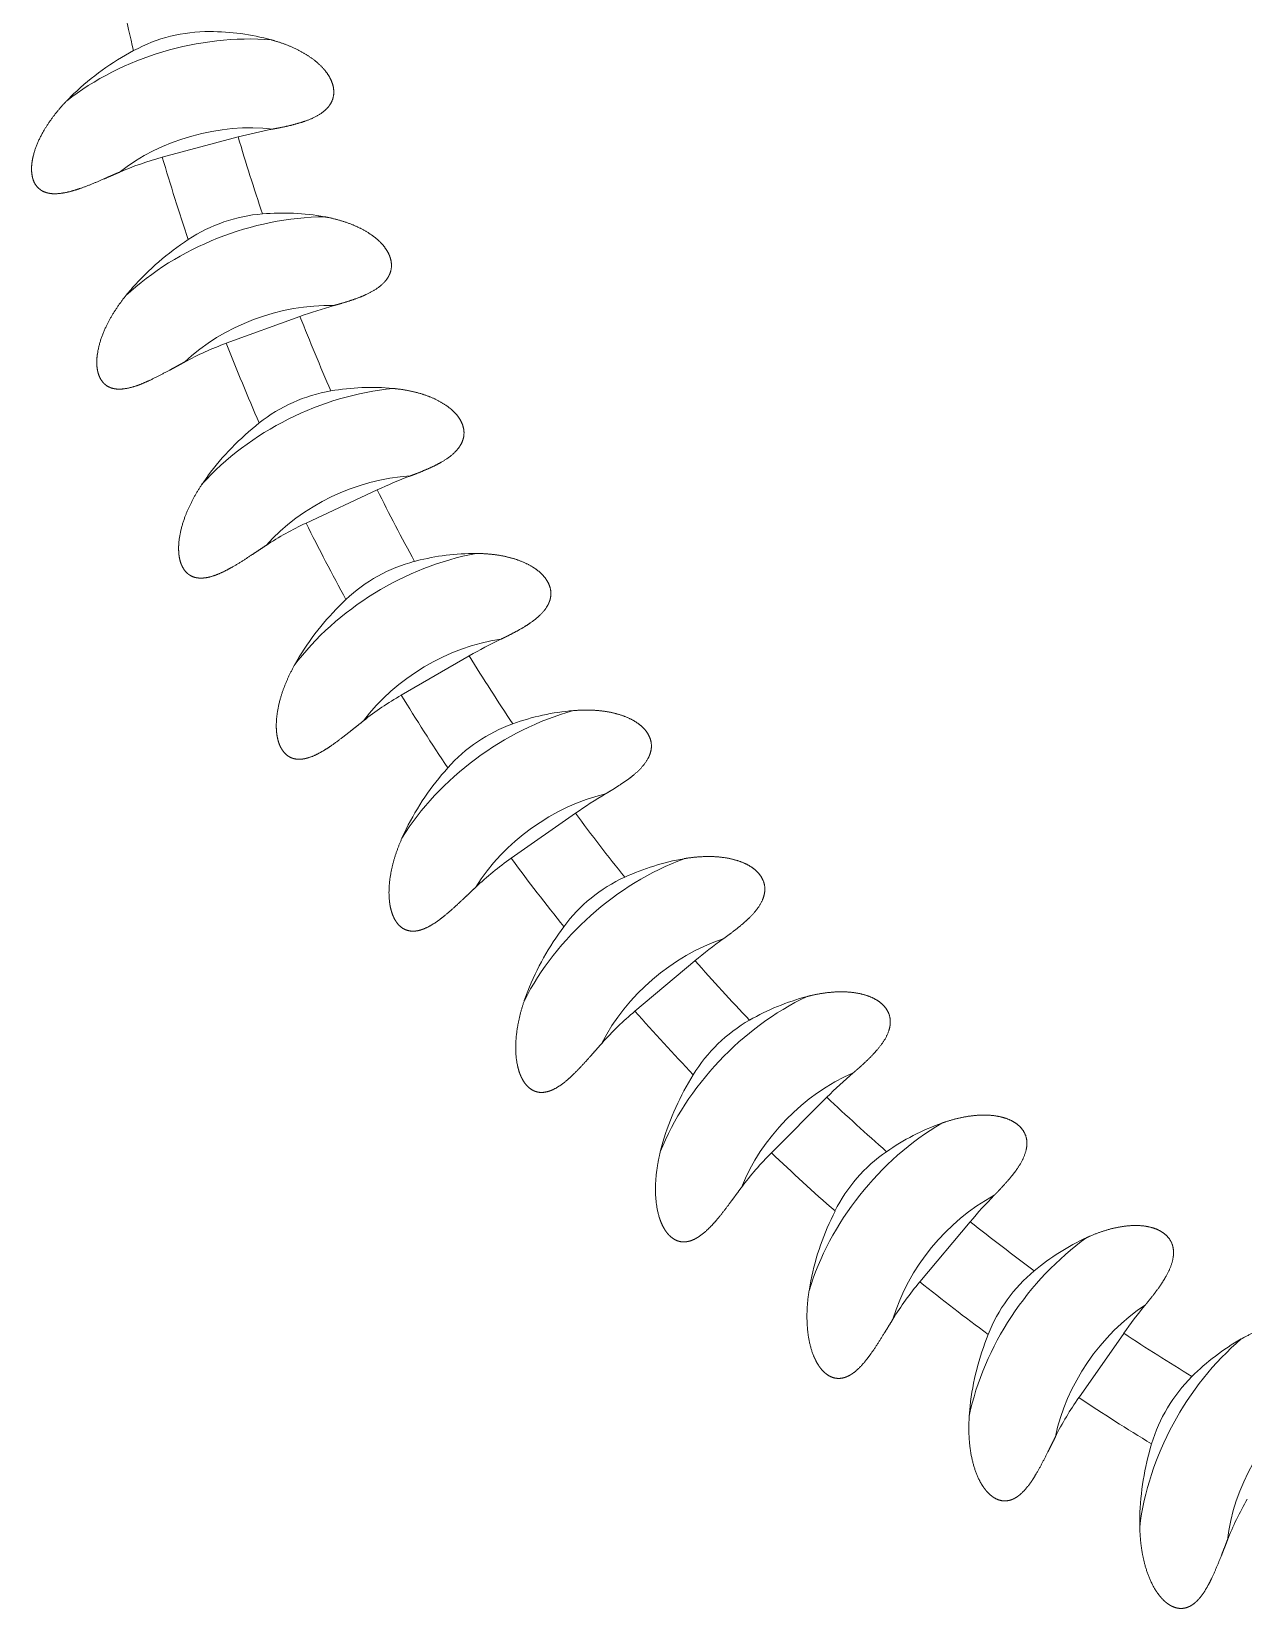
# Model space of a CAD drawing. Extents: x 89 to 469, y -40 to 440.
# Drawn here: x 409.66 to 425.1, y 190.13 to 210.22 of the extents above; entities that cross this region are included whole.
import ezdxf

# ---------------------------------------------------------------- set-up
doc = ezdxf.new("R2010")
doc.units = 0
doc.header["$LTSCALE"] = 7
doc.header["$MEASUREMENT"] = 0
doc.layers.add('8', color=252, linetype='CONTINUOUS', lineweight=15)

msp = doc.modelspace()

# ---------------------------------------------------------------- linework, layer by layer
at = {"layer": '8', "ltscale": 0.003192}
for p, q in [((410.11, 209.336), (410.201, 209.426)), ((410.866, 206.857), (410.949, 206.955)), ((411.836, 204.454), (411.909, 204.558)), ((413.011, 202.144), (413.075, 202.254)), ((414.383, 199.945), (414.437, 200.061)), ((415.941, 197.875), (415.985, 197.995)), ((417.674, 195.948), (417.707, 196.071)), ((419.569, 194.179), (419.591, 194.305)), ((421.61, 192.582), (421.621, 192.71)), ((423.782, 191.17), (423.782, 191.297))]:
    msp.add_line(p, q, dxfattribs=at)
at = {"layer": '8', "ltscale": 0.025008}
for p, q in [((411.33, 208.619), (412.296, 208.878)), ((412.144, 206.249), (413.084, 206.591)), ((413.161, 203.959), (414.068, 204.382)), ((414.375, 201.767), (415.241, 202.267)), ((415.774, 199.688), (416.594, 200.262)), ((417.35, 197.74), (418.116, 198.383)), ((419.089, 195.936), (419.796, 196.644)), ((420.979, 194.291), (421.622, 195.058)), ((423.005, 192.817), (423.579, 193.636))]:
    msp.add_line(p, q, dxfattribs=at)
at = {"layer": '8', "ltscale": 0.00059705}
msp.add_line((414.544, 203.471), (414.567, 203.477), dxfattribs=at)
at = {"layer": '8'}
for centre, radius, start, end in [((438.875, 216.757), 28.722, 191.4591, 193.6519), ((411.923, 208.214), 2.007, 89.6638, 118.5219), ((411.928, 207.206), 3.015, 74.784, 89.8733), ((412.63, 206.862), 3.533, 118.1259, 133.4507), ((413.855, 203.06), 6.023, 100.664, 104.9975), ((438.875, 216.757), 27.722, 196.5118, 198.6359), ((412.359, 204.774), 3.98, 104.9912, 113.3884), ((438.875, 216.757), 28.722, 196.4591, 198.6519), ((412.77, 205.898), 2.007, 94.6638, 123.5219), ((412.863, 204.894), 3.015, 79.784, 94.8733), ((413.592, 204.612), 3.533, 123.1259, 138.4507), ((415.144, 200.931), 6.023, 105.664, 109.9975), ((438.875, 216.757), 27.722, 201.5118, 203.6359), ((413.505, 202.509), 3.98, 109.9912, 118.3884), ((438.875, 216.757), 28.722, 201.4591, 203.6519), ((413.815, 203.664), 2.007, 99.6638, 128.5219), ((413.995, 202.672), 3.015, 84.784, 99.8733), ((414.747, 202.455), 3.533, 128.1259, 143.4507), ((416.613, 198.923), 6.023, 110.664, 114.9975), ((438.875, 216.757), 27.722, 206.5118, 208.6359), ((414.843, 200.352), 3.98, 114.9912, 123.3884), ((438.875, 216.757), 28.722, 206.4591, 208.6519), ((415.317, 200.559), 3.013, 89.78, 104.426), ((415.052, 201.53), 2.007, 104.6638, 133.5219), ((416.085, 200.406), 3.533, 133.1259, 148.4507), ((418.252, 197.051), 6.023, 115.664, 119.9975), ((438.875, 216.757), 27.722, 211.5118, 213.6359), ((416.364, 198.32), 3.98, 119.9912, 128.3884), ((438.875, 216.757), 28.722, 211.4591, 213.6519), ((416.819, 198.566), 3.015, 94.784, 109.8733), ((416.47, 199.511), 2.007, 109.6638, 138.5219), ((417.597, 198.482), 3.533, 138.1259, 153.4507), ((420.048, 195.328), 6.023, 120.664, 124.9975), ((438.875, 216.757), 27.722, 216.5118, 218.6359), ((418.057, 196.428), 3.98, 124.9912, 133.3884), ((438.875, 216.757), 28.722, 216.4591, 218.6519), ((418.489, 196.712), 3.015, 99.784, 114.8733), ((418.058, 197.624), 2.007, 114.6638, 143.5219), ((419.271, 196.697), 3.533, 143.1259, 158.4507), ((421.987, 193.769), 6.023, 125.664, 129.9975), ((438.875, 216.757), 27.722, 221.5118, 223.6359), ((420.313, 195.012), 3.015, 104.784, 119.8733), ((419.908, 194.691), 3.98, 129.9912, 138.3884), ((438.875, 216.757), 28.722, 221.4591, 223.6519), ((419.805, 195.883), 2.007, 119.6638, 148.5219), ((421.093, 195.065), 3.533, 148.1259, 163.4507), ((424.055, 192.385), 6.023, 130.664, 134.9975), ((438.875, 216.757), 27.722, 226.5118, 228.6359), ((422.279, 193.477), 3.015, 109.784, 124.8733), ((421.903, 193.122), 3.98, 134.9912, 143.3884), ((438.875, 216.757), 28.722, 226.4591, 228.6519), ((421.696, 194.3), 2.007, 124.6638, 153.5219), ((426.236, 191.186), 6.023, 135.664, 139.9975), ((423.052, 193.598), 3.533, 153.1259, 168.4507), ((438.875, 216.757), 27.722, 231.5118, 233.6359), ((424.371, 192.119), 3.015, 114.784, 129.8733), ((424.027, 191.732), 3.98, 139.9912, 148.3884), ((438.875, 216.757), 28.722, 231.4591, 233.6519), ((423.719, 192.888), 2.007, 129.6638, 158.5219), ((428.512, 190.182), 6.023, 140.664, 144.9975), ((425.13, 192.307), 3.533, 158.1259, 173.4507), ((438.875, 216.757), 27.722, 236.5118, 238.6359), ((426.573, 190.949), 3.015, 119.784, 134.8733), ((425.857, 191.658), 2.007, 134.6638, 163.5219), ((426.265, 190.534), 3.98, 144.9912, 153.3884), ((438.875, 216.757), 28.722, 236.4591, 238.6519), ((427.314, 191.202), 3.533, 163.1259, 178.4507), ((428.598, 189.534), 3.98, 149.9912, 158.3884)]:
    msp.add_arc(centre, radius, start, end, dxfattribs=at)
at = {"layer": '8', "extrusion": (0, 0, -1)}
for centre, major_axis, start_param, end_param in [((411.961, 208.07), (-2.719, -0.729), 1.025464, 2.035404), ((412.108, 207.523), (-1.946, -0.522), 1.023289, 2.0831), ((412.821, 205.757), (-2.645, -0.963), 1.025464, 2.035404), ((413.014, 205.226), (-1.893, -0.689), 1.023289, 2.0831), ((413.878, 203.528), (-2.551, -1.19), 1.025464, 2.035404), ((414.117, 203.016), (-1.826, -0.852), 1.023289, 2.0831), ((415.126, 201.4), (-2.438, -1.408), 1.025464, 2.035404), ((415.409, 200.91), (-1.745, -1.008), 1.023289, 2.0831), ((416.555, 199.389), (-2.306, -1.615), 1.025464, 2.035404), ((416.88, 198.925), (-1.651, -1.156), 1.023289, 2.0831), ((418.154, 197.51), (-2.156, -1.809), 1.025464, 2.035404), ((418.517, 197.076), (-1.544, -1.295), 1.023289, 2.0831), ((419.91, 195.777), (-1.991, -1.991), 1.025464, 2.035404), ((420.31, 195.377), (-1.425, -1.425), 1.023289, 2.0831), ((421.811, 194.204), (-1.809, -2.156), 1.025464, 2.035404), ((422.244, 193.84), (-1.295, -1.544), 1.023289, 2.0831), ((423.841, 192.802), (-1.615, -2.306), 1.025464, 2.035404), ((424.305, 192.478), (-1.156, -1.651), 1.023289, 2.0831), ((425.986, 191.583), (-1.408, -2.438), 1.025464, 2.035404), ((426.476, 191.3), (-1.008, -1.745), 1.023289, 2.0831)]:
    msp.add_ellipse(centre, major_axis=major_axis, ratio=0.707107, start_param=start_param, end_param=end_param, dxfattribs=at)
at = {"layer": '8'}
for points, knots in [([(413.382, 209.749), (413.292, 209.849), (413.179, 209.931), (413.057, 209.997), (412.914, 210.057), (412.765, 210.102), (412.749, 210.107), (412.734, 210.111), (412.719, 210.115)], [0, 0, 0, 0, 0, 0, 1.126944, 1.126944, 1.126944, 1.254184, 1.254184, 1.254184, 1.254184, 1.254184, 1.254184]), ([(413.496, 209.347), (413.53, 209.434), (413.518, 209.512), (413.5, 209.579), (413.458, 209.656), (413.4, 209.728), (413.394, 209.735), (413.388, 209.742), (413.382, 209.749)], [0, 0, 0, 0, 0, 0, 1.88105, 1.88105, 1.88105, 2.084613, 2.084613, 2.084613, 2.084613, 2.084613, 2.084613]), ([(410.11, 209.336), (410.005, 209.226), (409.909, 209.108), (409.825, 208.984), (409.74, 208.826), (409.691, 208.657), (409.685, 208.633), (409.674, 208.583), (409.667, 208.533), (409.665, 208.508), (409.663, 208.461), (409.667, 208.414), (409.67, 208.392), (409.681, 208.335), (409.704, 208.282), (409.724, 208.252), (409.762, 208.212), (409.809, 208.185), (409.827, 208.177), (409.874, 208.161), (409.923, 208.154), (409.953, 208.153), (410.072, 208.157), (410.19, 208.188), (410.274, 208.216), (410.427, 208.274), (410.578, 208.339), (410.645, 208.369), (410.712, 208.398), (410.779, 208.427)], [0, 0, 0, 0, 0, 0, 1.224166, 1.224166, 1.224166, 1.428529, 1.428529, 1.428529, 1.632892, 1.632892, 1.632892, 1.814103, 1.814103, 1.814103, 2.110773, 2.110773, 2.110773, 2.285329, 2.285329, 2.285329, 2.546745, 2.546745, 2.546745, 3.333648, 3.333648, 3.333648, 3.970726, 3.970726, 3.970726, 3.970726, 3.970726, 3.970726]), ([(413.496, 209.347), (413.477, 209.299), (413.448, 209.255), (413.41, 209.218), (413.298, 209.133), (413.165, 209.08), (413.08, 209.054), (412.961, 209.023), (412.841, 208.998), (412.808, 208.992), (412.774, 208.985), (412.74, 208.979)], [0, 0, 0, 0, 0, 0, 0.451532, 0.451532, 0.451532, 1.206202, 1.206202, 1.206202, 1.504001, 1.504001, 1.504001, 1.504001, 1.504001, 1.504001]), ([(414.09, 207.553), (413.992, 207.646), (413.871, 207.717), (413.745, 207.773), (413.596, 207.82), (413.444, 207.852), (413.428, 207.855), (413.413, 207.858), (413.397, 207.861)], [0, 0, 0, 0, 0, 0, 1.126944, 1.126944, 1.126944, 1.254184, 1.254184, 1.254184, 1.254184, 1.254184, 1.254184]), ([(414.238, 207.163), (414.265, 207.253), (414.246, 207.33), (414.222, 207.394), (414.174, 207.468), (414.11, 207.534), (414.103, 207.541), (414.097, 207.547), (414.09, 207.553)], [0, 0, 0, 0, 0, 0, 1.88105, 1.88105, 1.88105, 2.084613, 2.084613, 2.084613, 2.084613, 2.084613, 2.084613]), ([(414.238, 207.163), (414.224, 207.114), (414.199, 207.068), (414.164, 207.027), (414.059, 206.933), (413.931, 206.868), (413.849, 206.835), (413.733, 206.794), (413.617, 206.759), (413.584, 206.749), (413.551, 206.74), (413.517, 206.731)], [0, 0, 0, 0, 0, 0, 0.451532, 0.451532, 0.451532, 1.206202, 1.206202, 1.206202, 1.504001, 1.504001, 1.504001, 1.504001, 1.504001, 1.504001]), ([(410.866, 206.857), (410.771, 206.738), (410.685, 206.613), (410.613, 206.482), (410.542, 206.317), (410.508, 206.144), (410.504, 206.119), (410.497, 206.069), (410.495, 206.019), (410.495, 205.994), (410.497, 205.946), (410.505, 205.9), (410.51, 205.878), (410.526, 205.823), (410.554, 205.772), (410.576, 205.744), (410.618, 205.707), (410.666, 205.685), (410.685, 205.678), (410.733, 205.666), (410.783, 205.664), (410.813, 205.665), (410.931, 205.679), (411.046, 205.72), (411.127, 205.755), (411.275, 205.827), (411.419, 205.905), (411.484, 205.94), (411.548, 205.975), (411.612, 206.01)], [0, 0, 0, 0, 0, 0, 1.224166, 1.224166, 1.224166, 1.428529, 1.428529, 1.428529, 1.632892, 1.632892, 1.632892, 1.814103, 1.814103, 1.814103, 2.110773, 2.110773, 2.110773, 2.285329, 2.285329, 2.285329, 2.546745, 2.546745, 2.546745, 3.333648, 3.333648, 3.333648, 3.970726, 3.970726, 3.970726, 3.970726, 3.970726, 3.970726]), ([(414.986, 205.428), (414.881, 205.512), (414.754, 205.573), (414.623, 205.617), (414.471, 205.651), (414.317, 205.669), (414.301, 205.671), (414.285, 205.673), (414.27, 205.674)], [0, 0, 0, 0, 0, 0, 1.126944, 1.126944, 1.126944, 1.254184, 1.254184, 1.254184, 1.254184, 1.254184, 1.254184]), ([(415.168, 205.052), (415.187, 205.144), (415.161, 205.219), (415.132, 205.281), (415.078, 205.35), (415.008, 205.411), (415.001, 205.417), (414.994, 205.423), (414.986, 205.428)], [0, 0, 0, 0, 0, 0, 1.88105, 1.88105, 1.88105, 2.084613, 2.084613, 2.084613, 2.084613, 2.084613, 2.084613]), ([(415.168, 205.052), (415.158, 205.002), (415.137, 204.954), (415.106, 204.91), (415.01, 204.807), (414.888, 204.732), (414.809, 204.691), (414.697, 204.641), (414.584, 204.596), (414.552, 204.583), (414.52, 204.571), (414.488, 204.559)], [0, 0, 0, 0, 0, 0, 0.451532, 0.451532, 0.451532, 1.206202, 1.206202, 1.206202, 1.504001, 1.504001, 1.504001, 1.504001, 1.504001, 1.504001]), ([(411.836, 204.454), (411.751, 204.327), (411.677, 204.194), (411.616, 204.058), (411.56, 203.887), (411.541, 203.712), (411.539, 203.687), (411.537, 203.637), (411.539, 203.586), (411.541, 203.561), (411.547, 203.514), (411.559, 203.468), (411.566, 203.448), (411.587, 203.394), (411.619, 203.345), (411.643, 203.319), (411.688, 203.287), (411.739, 203.268), (411.758, 203.263), (411.807, 203.256), (411.857, 203.258), (411.886, 203.261), (412.003, 203.286), (412.114, 203.337), (412.191, 203.379), (412.332, 203.463), (412.47, 203.553), (412.531, 203.594), (412.592, 203.635), (412.653, 203.675)], [0, 0, 0, 0, 0, 0, 1.224166, 1.224166, 1.224166, 1.428529, 1.428529, 1.428529, 1.632892, 1.632892, 1.632892, 1.814103, 1.814103, 1.814103, 2.110773, 2.110773, 2.110773, 2.285329, 2.285329, 2.285329, 2.546745, 2.546745, 2.546745, 3.333648, 3.333648, 3.333648, 3.970726, 3.970726, 3.970726, 3.970726, 3.970726, 3.970726]), ([(416.065, 203.389), (415.952, 203.463), (415.821, 203.513), (415.687, 203.545), (415.532, 203.566), (415.377, 203.571), (415.361, 203.572), (415.345, 203.572), (415.329, 203.572)], [0, 0, 0, 0, 0, 0, 1.126944, 1.126944, 1.126944, 1.254184, 1.254184, 1.254184, 1.254184, 1.254184, 1.254184]), ([(416.279, 203.031), (416.289, 203.124), (416.257, 203.196), (416.222, 203.256), (416.162, 203.319), (416.087, 203.374), (416.08, 203.379), (416.072, 203.384), (416.065, 203.389)], [0, 0, 0, 0, 0, 0, 1.88105, 1.88105, 1.88105, 2.084613, 2.084613, 2.084613, 2.084613, 2.084613, 2.084613]), ([(416.279, 203.031), (416.273, 202.98), (416.256, 202.93), (416.229, 202.884), (416.142, 202.773), (416.027, 202.687), (415.952, 202.64), (415.845, 202.58), (415.736, 202.525), (415.706, 202.509), (415.675, 202.494), (415.644, 202.48)], [0, 0, 0, 0, 0, 0, 0.451532, 0.451532, 0.451532, 1.206202, 1.206202, 1.206202, 1.504001, 1.504001, 1.504001, 1.504001, 1.504001, 1.504001]), ([(413.011, 202.144), (412.938, 202.01), (412.875, 201.872), (412.826, 201.73), (412.785, 201.556), (412.782, 201.38), (412.782, 201.354), (412.784, 201.304), (412.791, 201.254), (412.795, 201.229), (412.806, 201.183), (412.821, 201.138), (412.83, 201.118), (412.856, 201.066), (412.892, 201.021), (412.918, 200.997), (412.965, 200.968), (413.018, 200.954), (413.037, 200.951), (413.087, 200.948), (413.136, 200.954), (413.165, 200.961), (413.279, 200.995), (413.385, 201.055), (413.459, 201.104), (413.592, 201.201), (413.721, 201.302), (413.778, 201.348), (413.835, 201.394), (413.893, 201.439)], [0, 0, 0, 0, 0, 0, 1.224166, 1.224166, 1.224166, 1.428529, 1.428529, 1.428529, 1.632892, 1.632892, 1.632892, 1.814103, 1.814103, 1.814103, 2.110773, 2.110773, 2.110773, 2.285329, 2.285329, 2.285329, 2.546745, 2.546745, 2.546745, 3.333648, 3.333648, 3.333648, 3.970726, 3.970726, 3.970726, 3.970726, 3.970726, 3.970726]), ([(417.316, 201.452), (417.198, 201.516), (417.063, 201.554), (416.926, 201.575), (416.771, 201.582), (416.615, 201.573), (416.599, 201.572), (416.584, 201.571), (416.568, 201.57)], [0, 0, 0, 0, 0, 0, 1.126944, 1.126944, 1.126944, 1.254184, 1.254184, 1.254184, 1.254184, 1.254184, 1.254184]), ([(417.561, 201.114), (417.563, 201.207), (417.525, 201.277), (417.485, 201.333), (417.42, 201.391), (417.34, 201.439), (417.333, 201.443), (417.325, 201.448), (417.316, 201.452)], [0, 0, 0, 0, 0, 0, 1.88105, 1.88105, 1.88105, 2.084613, 2.084613, 2.084613, 2.084613, 2.084613, 2.084613]), ([(417.561, 201.114), (417.56, 201.062), (417.547, 201.011), (417.524, 200.963), (417.448, 200.845), (417.341, 200.749), (417.27, 200.696), (417.169, 200.627), (417.065, 200.562), (417.035, 200.544), (417.006, 200.527), (416.976, 200.509)], [0, 0, 0, 0, 0, 0, 0.451532, 0.451532, 0.451532, 1.206202, 1.206202, 1.206202, 1.504001, 1.504001, 1.504001, 1.504001, 1.504001, 1.504001]), ([(414.383, 199.945), (414.322, 199.806), (414.271, 199.662), (414.235, 199.517), (414.21, 199.34), (414.221, 199.164), (414.224, 199.139), (414.23, 199.089), (414.241, 199.04), (414.248, 199.015), (414.262, 198.97), (414.282, 198.927), (414.292, 198.908), (414.322, 198.858), (414.362, 198.816), (414.39, 198.794), (414.44, 198.77), (414.493, 198.761), (414.513, 198.759), (414.563, 198.76), (414.611, 198.771), (414.64, 198.78), (414.75, 198.824), (414.85, 198.894), (414.92, 198.949), (415.044, 199.056), (415.163, 199.169), (415.217, 199.219), (415.27, 199.27), (415.323, 199.32)], [0, 0, 0, 0, 0, 0, 1.224166, 1.224166, 1.224166, 1.428529, 1.428529, 1.428529, 1.632892, 1.632892, 1.632892, 1.814103, 1.814103, 1.814103, 2.110773, 2.110773, 2.110773, 2.285329, 2.285329, 2.285329, 2.546745, 2.546745, 2.546745, 3.333648, 3.333648, 3.333648, 3.970726, 3.970726, 3.970726, 3.970726, 3.970726, 3.970726]), ([(418.732, 199.631), (418.609, 199.684), (418.471, 199.711), (418.333, 199.719), (418.177, 199.713), (418.023, 199.691), (418.007, 199.689), (417.992, 199.686), (417.976, 199.683)], [0, 0, 0, 0, 0, 0, 1.126944, 1.126944, 1.126944, 1.254184, 1.254184, 1.254184, 1.254184, 1.254184, 1.254184]), ([(419.005, 199.316), (418.999, 199.409), (418.955, 199.475), (418.911, 199.527), (418.841, 199.58), (418.757, 199.62), (418.749, 199.624), (418.741, 199.628), (418.732, 199.631)], [0, 0, 0, 0, 0, 0, 1.88105, 1.88105, 1.88105, 2.084613, 2.084613, 2.084613, 2.084613, 2.084613, 2.084613]), ([(419.005, 199.316), (419.009, 199.264), (419, 199.212), (418.982, 199.162), (418.916, 199.038), (418.818, 198.933), (418.752, 198.874), (418.657, 198.796), (418.559, 198.723), (418.532, 198.703), (418.504, 198.682), (418.476, 198.662)], [0, 0, 0, 0, 0, 0, 0.451532, 0.451532, 0.451532, 1.206202, 1.206202, 1.206202, 1.504001, 1.504001, 1.504001, 1.504001, 1.504001, 1.504001]), ([(420.302, 197.941), (420.174, 197.983), (420.034, 197.997), (419.896, 197.994), (419.742, 197.974), (419.59, 197.939), (419.574, 197.935), (419.559, 197.931), (419.544, 197.927)], [0, 0, 0, 0, 0, 0, 1.126944, 1.126944, 1.126944, 1.254184, 1.254184, 1.254184, 1.254184, 1.254184, 1.254184]), ([(420.601, 197.65), (420.587, 197.743), (420.537, 197.804), (420.489, 197.853), (420.414, 197.899), (420.328, 197.932), (420.319, 197.935), (420.31, 197.938), (420.302, 197.941)], [0, 0, 0, 0, 0, 0, 1.88105, 1.88105, 1.88105, 2.084613, 2.084613, 2.084613, 2.084613, 2.084613, 2.084613]), ([(415.941, 197.875), (415.892, 197.731), (415.855, 197.583), (415.831, 197.435), (415.821, 197.256), (415.848, 197.082), (415.853, 197.057), (415.864, 197.008), (415.879, 196.96), (415.887, 196.936), (415.906, 196.893), (415.929, 196.851), (415.941, 196.833), (415.975, 196.786), (416.019, 196.748), (416.049, 196.729), (416.101, 196.709), (416.155, 196.704), (416.174, 196.705), (416.224, 196.71), (416.271, 196.725), (416.299, 196.736), (416.405, 196.79), (416.499, 196.868), (416.563, 196.928), (416.677, 197.047), (416.787, 197.169), (416.835, 197.224), (416.883, 197.279), (416.932, 197.334)], [0, 0, 0, 0, 0, 0, 1.224166, 1.224166, 1.224166, 1.428529, 1.428529, 1.428529, 1.632892, 1.632892, 1.632892, 1.814103, 1.814103, 1.814103, 2.110773, 2.110773, 2.110773, 2.285329, 2.285329, 2.285329, 2.546745, 2.546745, 2.546745, 3.333648, 3.333648, 3.333648, 3.970726, 3.970726, 3.970726, 3.970726, 3.970726, 3.970726]), ([(420.601, 197.65), (420.609, 197.599), (420.605, 197.547), (420.591, 197.495), (420.536, 197.366), (420.447, 197.253), (420.387, 197.188), (420.299, 197.102), (420.208, 197.021), (420.182, 196.998), (420.156, 196.976), (420.13, 196.953)], [0, 0, 0, 0, 0, 0, 0.451532, 0.451532, 0.451532, 1.206202, 1.206202, 1.206202, 1.504001, 1.504001, 1.504001, 1.504001, 1.504001, 1.504001]), ([(422.012, 196.394), (421.881, 196.425), (421.741, 196.427), (421.603, 196.411), (421.451, 196.378), (421.303, 196.329), (421.288, 196.324), (421.273, 196.319), (421.258, 196.314)], [0, 0, 0, 0, 0, 0, 1.126944, 1.126944, 1.126944, 1.254184, 1.254184, 1.254184, 1.254184, 1.254184, 1.254184]), ([(422.336, 196.13), (422.314, 196.221), (422.259, 196.278), (422.206, 196.322), (422.128, 196.362), (422.039, 196.387), (422.03, 196.39), (422.021, 196.392), (422.012, 196.394)], [0, 0, 0, 0, 0, 0, 1.88105, 1.88105, 1.88105, 2.084613, 2.084613, 2.084613, 2.084613, 2.084613, 2.084613]), ([(422.336, 196.13), (422.348, 196.08), (422.349, 196.028), (422.339, 195.975), (422.296, 195.841), (422.217, 195.721), (422.163, 195.651), (422.083, 195.558), (421.999, 195.469), (421.976, 195.444), (421.952, 195.42), (421.928, 195.395)], [0, 0, 0, 0, 0, 0, 0.451532, 0.451532, 0.451532, 1.206202, 1.206202, 1.206202, 1.504001, 1.504001, 1.504001, 1.504001, 1.504001, 1.504001]), ([(417.674, 195.948), (417.638, 195.8), (417.613, 195.65), (417.603, 195.5), (417.609, 195.321), (417.651, 195.15), (417.657, 195.126), (417.673, 195.078), (417.692, 195.031), (417.702, 195.008), (417.725, 194.966), (417.751, 194.927), (417.765, 194.91), (417.803, 194.866), (417.85, 194.832), (417.881, 194.816), (417.935, 194.8), (417.989, 194.8), (418.008, 194.803), (418.057, 194.812), (418.103, 194.831), (418.129, 194.845), (418.231, 194.907), (418.317, 194.993), (418.376, 195.059), (418.48, 195.187), (418.578, 195.319), (418.621, 195.378), (418.665, 195.437), (418.708, 195.495)], [0, 0, 0, 0, 0, 0, 1.224166, 1.224166, 1.224166, 1.428529, 1.428529, 1.428529, 1.632892, 1.632892, 1.632892, 1.814103, 1.814103, 1.814103, 2.110773, 2.110773, 2.110773, 2.285329, 2.285329, 2.285329, 2.546745, 2.546745, 2.546745, 3.333648, 3.333648, 3.333648, 3.970726, 3.970726, 3.970726, 3.970726, 3.970726, 3.970726]), ([(423.851, 195.002), (423.718, 195.021), (423.578, 195.011), (423.442, 194.983), (423.294, 194.937), (423.151, 194.876), (423.136, 194.869), (423.122, 194.863), (423.107, 194.856)], [0, 0, 0, 0, 0, 0, 1.126944, 1.126944, 1.126944, 1.254184, 1.254184, 1.254184, 1.254184, 1.254184, 1.254184]), ([(424.196, 194.767), (424.166, 194.856), (424.107, 194.908), (424.051, 194.947), (423.969, 194.98), (423.878, 194.997), (423.869, 194.999), (423.86, 195), (423.851, 195.002)], [0, 0, 0, 0, 0, 0, 1.88105, 1.88105, 1.88105, 2.084613, 2.084613, 2.084613, 2.084613, 2.084613, 2.084613]), ([(424.196, 194.767), (424.213, 194.719), (424.218, 194.666), (424.213, 194.613), (424.182, 194.476), (424.114, 194.35), (424.066, 194.275), (423.994, 194.175), (423.919, 194.079), (423.897, 194.053), (423.876, 194.026), (423.854, 193.999)], [0, 0, 0, 0, 0, 0, 0.451532, 0.451532, 0.451532, 1.206202, 1.206202, 1.206202, 1.504001, 1.504001, 1.504001, 1.504001, 1.504001, 1.504001]), ([(419.569, 194.179), (419.545, 194.029), (419.534, 193.877), (419.537, 193.727), (419.558, 193.549), (419.614, 193.383), (419.623, 193.359), (419.643, 193.312), (419.666, 193.268), (419.678, 193.246), (419.704, 193.206), (419.734, 193.169), (419.749, 193.153), (419.791, 193.113), (419.841, 193.083), (419.874, 193.069), (419.928, 193.059), (419.982, 193.064), (420.001, 193.067), (420.049, 193.081), (420.093, 193.104), (420.118, 193.12), (420.213, 193.191), (420.292, 193.284), (420.345, 193.355), (420.437, 193.491), (420.523, 193.631), (420.562, 193.694), (420.6, 193.756), (420.638, 193.819)], [0, 0, 0, 0, 0, 0, 1.224166, 1.224166, 1.224166, 1.428529, 1.428529, 1.428529, 1.632892, 1.632892, 1.632892, 1.814103, 1.814103, 1.814103, 2.110773, 2.110773, 2.110773, 2.285329, 2.285329, 2.285329, 2.546745, 2.546745, 2.546745, 3.333648, 3.333648, 3.333648, 3.970726, 3.970726, 3.970726, 3.970726, 3.970726, 3.970726]), ([(425.804, 193.775), (425.67, 193.783), (425.531, 193.76), (425.399, 193.721), (425.255, 193.662), (425.117, 193.588), (425.103, 193.581), (425.09, 193.573), (425.076, 193.565)], [0, 0, 0, 0, 0, 0, 1.126944, 1.126944, 1.126944, 1.254184, 1.254184, 1.254184, 1.254184, 1.254184, 1.254184]), ([(421.61, 192.582), (421.6, 192.43), (421.602, 192.278), (421.617, 192.129), (421.654, 191.954), (421.725, 191.793), (421.736, 191.77), (421.759, 191.725), (421.786, 191.683), (421.801, 191.662), (421.83, 191.625), (421.863, 191.591), (421.879, 191.576), (421.924, 191.54), (421.976, 191.514), (422.01, 191.503), (422.065, 191.498), (422.119, 191.507), (422.138, 191.513), (422.184, 191.53), (422.226, 191.557), (422.25, 191.575), (422.338, 191.654), (422.409, 191.754), (422.455, 191.829), (422.535, 191.973), (422.609, 192.12), (422.641, 192.185), (422.674, 192.251), (422.707, 192.316)], [0, 0, 0, 0, 0, 0, 1.224166, 1.224166, 1.224166, 1.428529, 1.428529, 1.428529, 1.632892, 1.632892, 1.632892, 1.814103, 1.814103, 1.814103, 2.110773, 2.110773, 2.110773, 2.285329, 2.285329, 2.285329, 2.546745, 2.546745, 2.546745, 3.333648, 3.333648, 3.333648, 3.970726, 3.970726, 3.970726, 3.970726, 3.970726, 3.970726]), ([(423.782, 191.17), (423.786, 191.017), (423.801, 190.866), (423.829, 190.719), (423.881, 190.548), (423.966, 190.393), (423.979, 190.371), (424.006, 190.329), (424.037, 190.289), (424.053, 190.27), (424.085, 190.235), (424.121, 190.204), (424.138, 190.191), (424.187, 190.159), (424.241, 190.137), (424.275, 190.13), (424.331, 190.129), (424.383, 190.143), (424.402, 190.15), (424.446, 190.172), (424.486, 190.202), (424.507, 190.222), (424.589, 190.308), (424.65, 190.414), (424.69, 190.493), (424.757, 190.643), (424.818, 190.796), (424.845, 190.864), (424.871, 190.932), (424.898, 191)], [0, 0, 0, 0, 0, 0, 1.224166, 1.224166, 1.224166, 1.428529, 1.428529, 1.428529, 1.632892, 1.632892, 1.632892, 1.814103, 1.814103, 1.814103, 2.110773, 2.110773, 2.110773, 2.285329, 2.285329, 2.285329, 2.546745, 2.546745, 2.546745, 3.333648, 3.333648, 3.333648, 3.970726, 3.970726, 3.970726, 3.970726, 3.970726, 3.970726])]:
    msp.add_open_spline(points, degree=5, knots=knots, dxfattribs=at)

doc.saveas('drawing.dxf')
